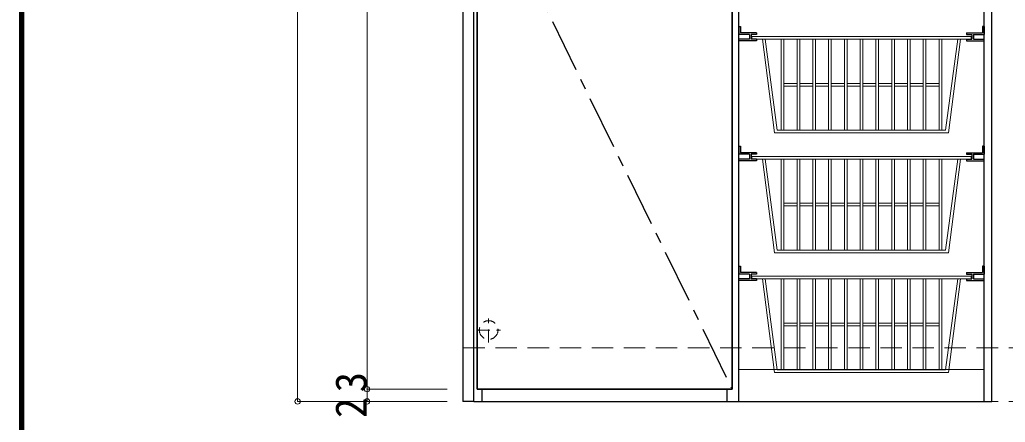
# Model space of a CAD drawing. Units: millimetres at full size, sheet at 1:20; details may follow other scales. Extents: x -3922 to 3878, y -2932 to 2722.
# Drawn here: x -3922 to -2078, y -1750 to -998 of the extents above; entities that cross this region are included whole.
import ezdxf

# ---------------------------------------------------------------- set-up
doc = ezdxf.new("R2010")
doc.units = ezdxf.units.MM
doc.header["$LTSCALE"] = 20
doc.header["$PDMODE"] = 32
doc.header["$PDSIZE"] = 10
for name, pattern in [('CHAIN1', [8, 5, -1, 1, -1]), ('DASHED1', [1.8, 1.2, -0.6]), ('DASHED2', [3, 2, -1])]:
    doc.linetypes.add(name, pattern=pattern)
for name, color, linetype, lineweight in [('0-2', 3, 'Continuous', 25), ('0-6_パイプハンガー', 2, 'Continuous', 35), ('0-7_桟木・巾木', 2, 'Continuous', 35), ('0-9', 7, 'Continuous', 18), ('0-B_寸法', 7, 'Continuous', 9), ('F-1_枠', 6, 'Continuous', 40)]:
    doc.layers.add(name, color=color, linetype=linetype, lineweight=lineweight)
doc.styles.add('ＭＳ ゴシック', font='')
doc.styles.get('ＭＳ ゴシック').set_extended_font_data('MS Gothic')

msp = doc.modelspace()

# ---------------------------------------------------------------- linework, layer by layer
at = {"layer": '0-2'}
for p, q in [((-3093.22, 1177.73), (-3093.22, -1711.27)), ((-3072.22, -1711.27), (-3072.22, 1177.73)), ((-2103.22, -1711.27), (-2103.22, 251.73)), ((-2576.72, -1711.27), (-2576.72, -696.27)), ((-2117.72, -1711.27), (-2117.72, -696.27)), ((-3057.72, -1688.27), (-3057.72, -1711.27)), ((-2598.72, -1711.27), (-2598.72, -1688.27)), ((-3072.22, -1711.27), (-3093.22, -1711.27)), ((-3072.22, -1711.27), (-2103.22, -1711.27))]:
    msp.add_line(p, q, dxfattribs=at)
at = {"layer": '0-6_パイプハンガー'}
for p, q in [((-3066.22, 260.73), (-3066.22, -1688.27)), ((-2589.22, -1688.27), (-2589.22, 260.73)), ((-3066.22, -1688.27), (-2589.22, -1688.27))]:
    msp.add_line(p, q, dxfattribs=at)
at = {"layer": '0-6_パイプハンガー', "color": 7, "linetype": 'DASHED1', "lineweight": 18}
for p, q in [((-3044.72, -1600.92), (-3044.72, -1555.96)), ((-3066.22, -1577.77), (-3022.74, -1577.77))]:
    msp.add_line(p, q, dxfattribs=at)
msp.add_circle((-3044.72, -1577.77), 17.5, dxfattribs=at)
at = {"layer": '0-7_桟木・巾木', "color": 7, "lineweight": 18}
msp.add_line((-2576.72, -1651.27), (-2117.72, -1651.27), dxfattribs=at)
at = {"layer": '0-9', "color": 3, "lineweight": 25}
for p, q in [((-2576.72, -1010.27), (-2576.72, -1025.27)), ((-2117.72, -1010.27), (-2117.72, -1025.27)), ((-2556.72, -1025.27), (-2576.72, -1025.27)), ((-2543.72, -1022.27), (-2573.72, -1022.27)), ((-2556.72, -1025.27), (-2556.72, -1034.27)), ((-2543.72, -1025.27), (-2553.72, -1025.27)), ((-2553.72, -1025.27), (-2553.72, -1034.27)), ((-2543.72, -1022.27), (-2543.72, -1025.27)), ((-2150.72, -1022.27), (-2150.72, -1025.27)), ((-2150.72, -1022.27), (-2120.72, -1022.27)), ((-2150.72, -1025.27), (-2140.72, -1025.27)), ((-2140.72, -1025.27), (-2140.72, -1034.27)), ((-2137.72, -1025.27), (-2117.72, -1025.27)), ((-2137.72, -1025.27), (-2137.72, -1034.27)), ((-2576.72, -1037.27), (-2576.72, -1034.27)), ((-2556.72, -1034.27), (-2576.72, -1034.27)), ((-2543.72, -1037.27), (-2576.72, -1037.27)), ((-2543.72, -1034.27), (-2553.72, -1034.27)), ((-2543.72, -1034.27), (-2543.72, -1037.27)), ((-2150.72, -1034.27), (-2150.72, -1037.27)), ((-2150.72, -1034.27), (-2140.72, -1034.27)), ((-2150.72, -1037.27), (-2117.72, -1037.27)), ((-2137.72, -1034.27), (-2117.72, -1034.27)), ((-2117.72, -1037.27), (-2117.72, -1034.27)), ((-2576.72, -1234.27), (-2576.72, -1249.27)), ((-2117.72, -1234.27), (-2117.72, -1249.27)), ((-2556.72, -1249.27), (-2576.72, -1249.27)), ((-2543.72, -1246.27), (-2573.72, -1246.27)), ((-2556.72, -1249.27), (-2556.72, -1258.27)), ((-2543.72, -1249.27), (-2553.72, -1249.27)), ((-2553.72, -1249.27), (-2553.72, -1258.27)), ((-2543.72, -1246.27), (-2543.72, -1249.27)), ((-2150.72, -1246.27), (-2150.72, -1249.27)), ((-2150.72, -1246.27), (-2120.72, -1246.27)), ((-2150.72, -1249.27), (-2140.72, -1249.27)), ((-2140.72, -1249.27), (-2140.72, -1258.27)), ((-2137.72, -1249.27), (-2117.72, -1249.27)), ((-2137.72, -1249.27), (-2137.72, -1258.27)), ((-2576.72, -1261.27), (-2576.72, -1258.27)), ((-2556.72, -1258.27), (-2576.72, -1258.27)), ((-2543.72, -1261.27), (-2576.72, -1261.27)), ((-2543.72, -1258.27), (-2553.72, -1258.27)), ((-2543.72, -1258.27), (-2543.72, -1261.27)), ((-2150.72, -1258.27), (-2150.72, -1261.27)), ((-2150.72, -1258.27), (-2140.72, -1258.27)), ((-2150.72, -1261.27), (-2117.72, -1261.27)), ((-2137.72, -1258.27), (-2117.72, -1258.27)), ((-2117.72, -1261.27), (-2117.72, -1258.27)), ((-2576.72, -1458.27), (-2576.72, -1473.27)), ((-2556.72, -1473.27), (-2576.72, -1473.27)), ((-2543.72, -1470.27), (-2573.72, -1470.27)), ((-2556.72, -1473.27), (-2556.72, -1482.27)), ((-2543.72, -1473.27), (-2553.72, -1473.27)), ((-2553.72, -1473.27), (-2553.72, -1482.27)), ((-2543.72, -1470.27), (-2543.72, -1473.27)), ((-2150.72, -1470.27), (-2150.72, -1473.27)), ((-2150.72, -1470.27), (-2120.72, -1470.27)), ((-2150.72, -1473.27), (-2140.72, -1473.27)), ((-2140.72, -1473.27), (-2140.72, -1482.27)), ((-2137.72, -1473.27), (-2117.72, -1473.27)), ((-2137.72, -1473.27), (-2137.72, -1482.27)), ((-2117.72, -1458.27), (-2117.72, -1473.27)), ((-2576.72, -1485.27), (-2576.72, -1482.27)), ((-2556.72, -1482.27), (-2576.72, -1482.27)), ((-2543.72, -1485.27), (-2576.72, -1485.27)), ((-2543.72, -1482.27), (-2553.72, -1482.27)), ((-2543.72, -1482.27), (-2543.72, -1485.27)), ((-2150.72, -1482.27), (-2150.72, -1485.27)), ((-2150.72, -1482.27), (-2140.72, -1482.27)), ((-2150.72, -1485.27), (-2117.72, -1485.27)), ((-2137.72, -1482.27), (-2117.72, -1482.27)), ((-2117.72, -1485.27), (-2117.72, -1482.27))]:
    msp.add_line(p, q, dxfattribs=at)
at = {"layer": '0-9'}
for p, q in [((-2509.72, -1209.27), (-2532.22, -1034.27)), ((-2532.22, -1034.27), (-2162.22, -1034.27)), ((-2504.68, -1204.27), (-2527.18, -1034.27)), ((-2497.22, -1204.27), (-2497.22, -1034.27)), ((-2492.22, -1121.77), (-2492.22, -1034.27)), ((-2467.72, -1121.77), (-2467.72, -1034.27)), ((-2462.72, -1121.77), (-2462.72, -1034.27)), ((-2438.22, -1121.77), (-2438.22, -1034.27)), ((-2433.22, -1121.77), (-2433.22, -1034.27)), ((-2408.72, -1121.77), (-2408.72, -1034.27)), ((-2403.72, -1121.77), (-2403.72, -1034.27)), ((-2379.22, -1121.77), (-2379.22, -1034.27)), ((-2374.22, -1121.77), (-2374.22, -1034.27)), ((-2349.72, -1204.27), (-2349.72, -1034.27)), ((-2344.72, -1116.77), (-2344.72, -1034.27)), ((-2320.22, -1204.27), (-2320.22, -1034.27)), ((-2315.22, -1204.27), (-2315.22, -1034.27)), ((-2290.72, -1121.77), (-2290.72, -1034.27)), ((-2285.72, -1121.77), (-2285.72, -1034.27)), ((-2261.22, -1121.77), (-2261.22, -1034.27)), ((-2256.22, -1121.77), (-2256.22, -1034.27)), ((-2231.72, -1121.77), (-2231.72, -1034.27)), ((-2226.72, -1121.77), (-2226.72, -1034.27)), ((-2202.22, -1121.77), (-2202.22, -1034.27)), ((-2197.22, -1204.27), (-2197.22, -1034.27)), ((-2189.77, -1204.27), (-2167.27, -1034.27)), ((-2184.72, -1209.27), (-2162.22, -1034.27)), ((-2142.22, -1034.27), (-2162.22, -1034.27)), ((-2467.72, -1116.77), (-2492.22, -1116.77)), ((-2492.22, -1121.77), (-2492.22, -1204.27)), ((-2467.72, -1121.77), (-2492.22, -1121.77)), ((-2467.72, -1121.77), (-2467.72, -1204.27)), ((-2438.22, -1116.77), (-2462.72, -1116.77)), ((-2462.72, -1121.77), (-2462.72, -1204.27)), ((-2438.22, -1121.77), (-2462.72, -1121.77)), ((-2438.22, -1121.77), (-2438.22, -1204.27)), ((-2408.72, -1116.77), (-2433.22, -1116.77)), ((-2433.22, -1121.77), (-2433.22, -1204.27)), ((-2408.72, -1121.77), (-2433.22, -1121.77)), ((-2408.72, -1121.77), (-2408.72, -1204.27)), ((-2379.22, -1116.77), (-2403.72, -1116.77)), ((-2403.72, -1121.77), (-2403.72, -1204.27)), ((-2379.22, -1121.77), (-2403.72, -1121.77)), ((-2379.22, -1121.77), (-2379.22, -1204.27)), ((-2349.72, -1116.77), (-2374.22, -1116.77)), ((-2374.22, -1121.77), (-2374.22, -1204.27)), ((-2349.72, -1121.77), (-2374.22, -1121.77)), ((-2344.72, -1204.27), (-2344.72, -1116.77)), ((-2320.22, -1116.77), (-2344.72, -1116.77)), ((-2320.22, -1121.77), (-2344.72, -1121.77)), ((-2290.72, -1116.77), (-2315.22, -1116.77)), ((-2290.72, -1121.77), (-2315.22, -1121.77)), ((-2290.72, -1204.27), (-2290.72, -1121.77)), ((-2261.22, -1116.77), (-2285.72, -1116.77)), ((-2285.72, -1204.27), (-2285.72, -1121.77)), ((-2261.22, -1121.77), (-2285.72, -1121.77)), ((-2261.22, -1204.27), (-2261.22, -1121.77)), ((-2231.72, -1116.77), (-2256.22, -1116.77)), ((-2256.22, -1204.27), (-2256.22, -1121.77)), ((-2231.72, -1121.77), (-2256.22, -1121.77)), ((-2231.72, -1204.27), (-2231.72, -1121.77)), ((-2226.72, -1116.77), (-2202.22, -1116.77)), ((-2226.72, -1204.27), (-2226.72, -1121.77)), ((-2226.72, -1121.77), (-2202.22, -1121.77)), ((-2202.22, -1204.27), (-2202.22, -1121.77)), ((-2184.72, -1209.27), (-2509.72, -1209.27)), ((-2189.77, -1204.27), (-2504.68, -1204.27)), ((-2509.72, -1433.27), (-2532.22, -1258.27)), ((-2532.22, -1258.27), (-2162.22, -1258.27)), ((-2504.68, -1428.27), (-2527.18, -1258.27)), ((-2497.22, -1428.27), (-2497.22, -1258.27)), ((-2492.22, -1345.77), (-2492.22, -1258.27)), ((-2467.72, -1345.77), (-2467.72, -1258.27)), ((-2462.72, -1345.77), (-2462.72, -1258.27)), ((-2438.22, -1345.77), (-2438.22, -1258.27)), ((-2433.22, -1345.77), (-2433.22, -1258.27)), ((-2408.72, -1345.77), (-2408.72, -1258.27)), ((-2403.72, -1345.77), (-2403.72, -1258.27)), ((-2379.22, -1345.77), (-2379.22, -1258.27)), ((-2374.22, -1345.77), (-2374.22, -1258.27)), ((-2349.72, -1428.27), (-2349.72, -1258.27)), ((-2344.72, -1340.77), (-2344.72, -1258.27)), ((-2320.22, -1428.27), (-2320.22, -1258.27)), ((-2315.22, -1428.27), (-2315.22, -1258.27)), ((-2290.72, -1345.77), (-2290.72, -1258.27)), ((-2285.72, -1345.77), (-2285.72, -1258.27)), ((-2261.22, -1345.77), (-2261.22, -1258.27)), ((-2256.22, -1345.77), (-2256.22, -1258.27)), ((-2231.72, -1345.77), (-2231.72, -1258.27)), ((-2226.72, -1345.77), (-2226.72, -1258.27)), ((-2202.22, -1345.77), (-2202.22, -1258.27)), ((-2197.22, -1428.27), (-2197.22, -1258.27)), ((-2189.77, -1428.27), (-2167.27, -1258.27)), ((-2184.72, -1433.27), (-2162.22, -1258.27)), ((-2142.22, -1258.27), (-2162.22, -1258.27)), ((-2467.72, -1340.77), (-2492.22, -1340.77)), ((-2492.22, -1345.77), (-2492.22, -1428.27)), ((-2467.72, -1345.77), (-2492.22, -1345.77)), ((-2467.72, -1345.77), (-2467.72, -1428.27)), ((-2438.22, -1340.77), (-2462.72, -1340.77)), ((-2462.72, -1345.77), (-2462.72, -1428.27)), ((-2438.22, -1345.77), (-2462.72, -1345.77)), ((-2438.22, -1345.77), (-2438.22, -1428.27)), ((-2408.72, -1340.77), (-2433.22, -1340.77)), ((-2433.22, -1345.77), (-2433.22, -1428.27)), ((-2408.72, -1345.77), (-2433.22, -1345.77)), ((-2408.72, -1345.77), (-2408.72, -1428.27)), ((-2379.22, -1340.77), (-2403.72, -1340.77)), ((-2403.72, -1345.77), (-2403.72, -1428.27)), ((-2379.22, -1345.77), (-2403.72, -1345.77)), ((-2379.22, -1345.77), (-2379.22, -1428.27)), ((-2349.72, -1340.77), (-2374.22, -1340.77)), ((-2374.22, -1345.77), (-2374.22, -1428.27)), ((-2349.72, -1345.77), (-2374.22, -1345.77)), ((-2344.72, -1428.27), (-2344.72, -1340.77)), ((-2320.22, -1340.77), (-2344.72, -1340.77)), ((-2320.22, -1345.77), (-2344.72, -1345.77)), ((-2290.72, -1340.77), (-2315.22, -1340.77)), ((-2290.72, -1345.77), (-2315.22, -1345.77)), ((-2290.72, -1428.27), (-2290.72, -1345.77)), ((-2261.22, -1340.77), (-2285.72, -1340.77)), ((-2285.72, -1428.27), (-2285.72, -1345.77)), ((-2261.22, -1345.77), (-2285.72, -1345.77)), ((-2261.22, -1428.27), (-2261.22, -1345.77)), ((-2231.72, -1340.77), (-2256.22, -1340.77)), ((-2256.22, -1428.27), (-2256.22, -1345.77)), ((-2231.72, -1345.77), (-2256.22, -1345.77)), ((-2231.72, -1428.27), (-2231.72, -1345.77)), ((-2226.72, -1340.77), (-2202.22, -1340.77)), ((-2226.72, -1428.27), (-2226.72, -1345.77)), ((-2226.72, -1345.77), (-2202.22, -1345.77)), ((-2202.22, -1428.27), (-2202.22, -1345.77)), ((-2184.72, -1433.27), (-2509.72, -1433.27)), ((-2189.77, -1428.27), (-2504.68, -1428.27)), ((-2509.72, -1657.27), (-2532.22, -1482.27)), ((-2532.22, -1482.27), (-2162.22, -1482.27)), ((-2504.68, -1652.27), (-2527.18, -1482.27)), ((-2497.22, -1652.27), (-2497.22, -1482.27)), ((-2492.22, -1569.77), (-2492.22, -1482.27)), ((-2467.72, -1569.77), (-2467.72, -1482.27)), ((-2462.72, -1569.77), (-2462.72, -1482.27)), ((-2438.22, -1569.77), (-2438.22, -1482.27)), ((-2433.22, -1569.77), (-2433.22, -1482.27)), ((-2408.72, -1569.77), (-2408.72, -1482.27)), ((-2403.72, -1569.77), (-2403.72, -1482.27)), ((-2379.22, -1569.77), (-2379.22, -1482.27)), ((-2374.22, -1569.77), (-2374.22, -1482.27)), ((-2349.72, -1652.27), (-2349.72, -1482.27)), ((-2344.72, -1564.77), (-2344.72, -1482.27)), ((-2320.22, -1652.27), (-2320.22, -1482.27)), ((-2315.22, -1652.27), (-2315.22, -1482.27)), ((-2290.72, -1569.77), (-2290.72, -1482.27)), ((-2285.72, -1569.77), (-2285.72, -1482.27)), ((-2261.22, -1569.77), (-2261.22, -1482.27)), ((-2256.22, -1569.77), (-2256.22, -1482.27)), ((-2231.72, -1569.77), (-2231.72, -1482.27)), ((-2226.72, -1569.77), (-2226.72, -1482.27)), ((-2202.22, -1569.77), (-2202.22, -1482.27)), ((-2197.22, -1652.27), (-2197.22, -1482.27)), ((-2189.77, -1652.27), (-2167.27, -1482.27)), ((-2184.72, -1657.27), (-2162.22, -1482.27)), ((-2142.22, -1482.27), (-2162.22, -1482.27)), ((-2467.72, -1564.77), (-2492.22, -1564.77)), ((-2438.22, -1564.77), (-2462.72, -1564.77)), ((-2408.72, -1564.77), (-2433.22, -1564.77)), ((-2379.22, -1564.77), (-2403.72, -1564.77)), ((-2349.72, -1564.77), (-2374.22, -1564.77)), ((-2344.72, -1652.27), (-2344.72, -1564.77)), ((-2320.22, -1564.77), (-2344.72, -1564.77)), ((-2290.72, -1564.77), (-2315.22, -1564.77)), ((-2261.22, -1564.77), (-2285.72, -1564.77)), ((-2231.72, -1564.77), (-2256.22, -1564.77)), ((-2226.72, -1564.77), (-2202.22, -1564.77)), ((-2492.22, -1569.77), (-2492.22, -1652.27)), ((-2467.72, -1569.77), (-2492.22, -1569.77)), ((-2467.72, -1569.77), (-2467.72, -1652.27)), ((-2462.72, -1569.77), (-2462.72, -1652.27)), ((-2438.22, -1569.77), (-2462.72, -1569.77)), ((-2438.22, -1569.77), (-2438.22, -1652.27)), ((-2433.22, -1569.77), (-2433.22, -1652.27)), ((-2408.72, -1569.77), (-2433.22, -1569.77)), ((-2408.72, -1569.77), (-2408.72, -1652.27)), ((-2403.72, -1569.77), (-2403.72, -1652.27)), ((-2379.22, -1569.77), (-2403.72, -1569.77)), ((-2379.22, -1569.77), (-2379.22, -1652.27)), ((-2374.22, -1569.77), (-2374.22, -1652.27)), ((-2349.72, -1569.77), (-2374.22, -1569.77)), ((-2320.22, -1569.77), (-2344.72, -1569.77)), ((-2290.72, -1569.77), (-2315.22, -1569.77)), ((-2290.72, -1652.27), (-2290.72, -1569.77)), ((-2285.72, -1652.27), (-2285.72, -1569.77)), ((-2261.22, -1569.77), (-2285.72, -1569.77)), ((-2261.22, -1652.27), (-2261.22, -1569.77)), ((-2256.22, -1652.27), (-2256.22, -1569.77)), ((-2231.72, -1569.77), (-2256.22, -1569.77)), ((-2231.72, -1652.27), (-2231.72, -1569.77)), ((-2226.72, -1652.27), (-2226.72, -1569.77)), ((-2226.72, -1569.77), (-2202.22, -1569.77)), ((-2202.22, -1652.27), (-2202.22, -1569.77)), ((-2184.72, -1657.27), (-2509.72, -1657.27)), ((-2189.77, -1652.27), (-2504.68, -1652.27))]:
    msp.add_line(p, q, dxfattribs=at)
at = {"layer": '0-9', "color": 3, "lineweight": 25}
for points in [[(-2576.72, -1010.27), (-2573.72, -1010.27), (-2573.72, -1022.27)], [(-2117.72, -1010.27), (-2120.72, -1010.27), (-2120.72, -1022.27)], [(-2576.72, -1234.27), (-2573.72, -1234.27), (-2573.72, -1246.27)], [(-2117.72, -1234.27), (-2120.72, -1234.27), (-2120.72, -1246.27)], [(-2576.72, -1458.27), (-2573.72, -1458.27), (-2573.72, -1470.27)], [(-2117.72, -1458.27), (-2120.72, -1458.27), (-2120.72, -1470.27)]]:
    msp.add_lwpolyline(points, dxfattribs=at)
at = {"layer": '0-9'}
for points in [[(-2532.22, -1034.27), (-2552.22, -1034.27), (-2552.22, -1029.27), (-2142.22, -1029.27), (-2142.22, -1034.27)], [(-2532.22, -1258.27), (-2552.22, -1258.27), (-2552.22, -1253.27), (-2142.22, -1253.27), (-2142.22, -1258.27)], [(-2532.22, -1482.27), (-2552.22, -1482.27), (-2552.22, -1477.27), (-2142.22, -1477.27), (-2142.22, -1482.27)]]:
    msp.add_lwpolyline(points, dxfattribs=at)
at = {"layer": '0-B_寸法', "color": 4}
for p, q in [((-3402.22, -1711.27), (-3402.22, 272.73)), ((-3272.22, -1688.27), (-3272.22, 260.73)), ((-3272.22, -1711.27), (-3272.22, -1688.27)), ((-3272.22, -1688.27), (-3122.22, -1688.27)), ((-3402.22, -1711.27), (-3272.22, -1711.27)), ((-3272.22, -1711.27), (-3122.22, -1711.27))]:
    msp.add_line(p, q, dxfattribs=at)
at = {"layer": '0-B_寸法', "color": 4, "linetype": 'DASHED2'}
for p, q in [((3008.16, -1611.27), (-3093.22, -1611.27)), ((3008.16, -1711.27), (-3093.22, -1711.27))]:
    msp.add_line(p, q, dxfattribs=at)
at = {"layer": '0-B_寸法', "color": 3, "linetype": 'CHAIN1', "lineweight": 25}
msp.add_lwpolyline([(-2589.22, 260.73), (-3066.22, -713.77), (-2589.22, -1688.27)], dxfattribs=at)
at = {"layer": '0-B_寸法'}
for p in [(-3272.22, -1688.27), (-3402.22, -1711.27), (-3272.22, -1711.27)]:
    msp.add_point(p, dxfattribs=at)
at = {"layer": 'F-1_枠'}
for p, q in [((-3922.03, 2722.29), (-3922.03, -2864.37)), ((-3918.7, 2722.29), (-3918.7, -2864.37)), ((-3915.36, 2722.29), (-3915.36, -2864.37))]:
    msp.add_line(p, q, dxfattribs=at)

# ---------------------------------------------------------------- texts
at = {"layer": '0-B_寸法', "insert": (-3272.22, -1742.27), "char_height": 58.65, "attachment_point": 7, "rotation": 90, "style": 'ＭＳ ゴシック'}
msp.add_mtext('\\T1.27;\\W0.95;23', dxfattribs=at)

doc.saveas('drawing.dxf')
